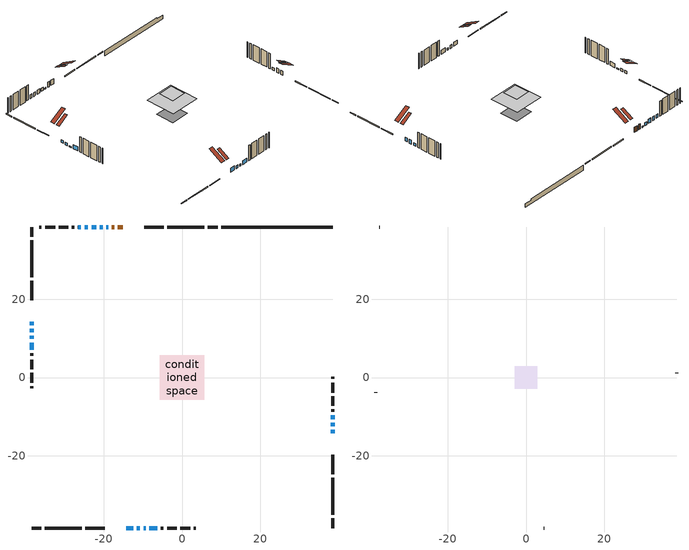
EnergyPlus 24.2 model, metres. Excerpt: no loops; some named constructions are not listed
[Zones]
conditioned space
 floor adiabatic (AdiabaticFloorConstruction): -5.75,-5.75 -5.75,5.75 5.75,5.75 5.75,-5.75 z4.03
 floor foundation (Slab1 construction): -3.62,-3.51 -3.62,3.51 3.62,3.51 3.62,-3.51 z-1.64
 wall outside (RimJoist1 construction): 9.11,38.53 6.61,38.53 / -38.53,-38.53 -36.04,-38.53 / -38.53,38.53 -38.53,36.04 / 38.53,-38.53 38.53,-36.04 z0.37:0.67
 wall outside (RimJoist2 construction): 5.69,38.53 -3.78,38.53 / -35.11,-38.53 -25.65,-38.53 / -38.53,35.11 -38.53,25.65 / 38.53,-35.11 38.53,-25.65 z0.37:0.67
 wall outside (RimJoist4 construction): -4.71,38.53 -9.63,38.53 / -24.72,-38.53 -19.8,-38.53 / -38.53,24.72 -38.53,19.8 / 38.53,-24.72 38.53,-19.8 z0.37:0.67
 wall outside (AdiabaticWallConstruction 1): -15.13,38.53 -16.4,38.53 / -17.33,38.53 -17.95,38.53 z0.37:2.4
 wall outside (AdiabaticWallConstruction): -18.88,38.53 -19.38,38.53 z0.37:0.87; -14.29,-38.53 -12.46,-38.53 z0.37:1.95; -38.53,14.29 -38.53,13.4 / -38.53,12.48 -38.53,11.58 z0.37:1.36; 38.53,-14.29 38.53,-13.4 / -24.07,38.53 -24.94,38.53 / -25.87,38.53 -26.63,38.53 z0.37:1.9; 38.53,-12.48 38.53,-11.56 z0.37:2; -20.31,38.53 -21.07,38.53 / -11.54,-38.53 -10.77,-38.53 z0.37:1.59; -38.53,10.66 -38.53,9.87 z0.37:0.75; -9.85,-38.53 -9.31,-38.53 z0.37:1.26; -22,38.53 -23.15,38.53 / -38.53,8.94 -38.53,7.11 z0.37:1.97; -8.38,-38.53 -6.35,-38.53 z0.37:1.89; 38.53,-10.63 38.53,-9.72 z0.37:1.44
 wall outside (Wall1 construction): -27.56,38.53 -28.23,38.53 / -5.42,-38.53 -4.75,-38.53 / -38.53,6.18 -38.53,5.51 / 38.53,-8.79 38.53,-8.11 z0.37:6.47
 wall outside (Wall2 construction): -29.16,38.53 -31.57,38.53 / -3.82,-38.53 -1.4,-38.53 / -38.53,4.58 -38.53,2.16 / 38.53,-7.18 38.53,-4.77 z0.37:6.47
 wall outside (Wall3 construction): -32.5,38.53 -35.06,38.53 / -0.47,-38.53 2.08,-38.53 / -38.53,1.24 -38.53,-1.32 / 38.53,-3.84 38.53,-1.28 z0.37:6.47
 wall outside (Wall4 construction): -35.99,38.53 -36.55,38.53 / 3.01,-38.53 3.57,-38.53 / -38.53,-2.25 -38.53,-2.81 / 38.53,-0.35 38.53,0.2 z0.37:6.47
 wall foundation (FoundationWall1 construction): 10.04,38.53,-1.64 10.04,38.53,0.37 35.68,38.53,0.37 35.68,38.53,-0.18 38.53,38.53,-0.18 38.53,38.53,-1.64
 window (WindowConstruction 13): -18.88,38.53 -19.38,38.53 z0.37:0.87
 window (WindowConstruction 6): -14.29,-38.53 -12.46,-38.53 z0.37:1.95
 window (WindowConstruction 7): -38.53,14.29 -38.53,13.4 z0.37:1.36
 window (WindowConstruction 8): -38.53,12.47 -38.53,11.58 z0.37:1.36
 window (WindowConstruction 9): 38.53,-14.29 38.53,-13.4 z0.37:1.89
 window (WindowConstruction 10): 38.53,-12.47 38.53,-11.56 z0.37:1.99
 window (WindowConstruction 11): -20.31,38.53 -21.07,38.53 z0.37:1.59
 window (WindowConstruction 12): -11.54,-38.53 -10.77,-38.53 z0.37:1.59
 window (WindowConstruction 15): -38.53,10.66 -38.53,9.87 z0.37:0.75
 window (WindowConstruction 14): -9.84,-38.53 -9.31,-38.53 z0.37:1.26
 window (WindowConstruction): -22,38.53 -23.15,38.53 z0.37:1.97
 window (WindowConstruction 1): -8.38,-38.53 -6.35,-38.53 z0.37:1.89
 window (WindowConstruction 2): -38.53,8.94 -38.53,7.11 z0.37:1.97
 window (WindowConstruction 3): 38.53,-10.63 38.53,-9.72 z0.37:1.44
 window (WindowConstruction 4): -24.07,38.53 -24.94,38.53 z0.37:1.89
 window (WindowConstruction 5): -25.87,38.53 -26.63,38.53 z0.37:1.89
 door (Door): -15.13,38.53 -16.4,38.53 z0.37:2.4
 door (Door 1): -17.33,38.53 -17.95,38.53 z0.37:2.4
 ceiling adiabatic (AdiabaticFloorConstruction): 5.75,-5.75 5.75,5.75 -5.75,5.75 -5.75,-5.75 z4.03
 roof outside (Roof3 construction): -14.21,38.53,6.47 -14.21,34.48,8.83 -13.03,34.48,8.83 -13.03,38.53,6.47; -15.22,-38.53,6.47 -15.22,-34.48,8.83 -16.4,-34.48,8.83 -16.4,-38.53,6.47; -38.53,15.22,6.47 -34.48,15.22,8.83 -34.48,16.4,8.83 -38.53,16.4,6.47; 38.53,-15.22,6.47 34.48,-15.22,8.83 34.48,-16.4,8.83 38.53,-16.4,6.47
attic - vented
 floor to conditioned space (Floor1 construction Reversed): -2.88,-2.88 -2.88,2.88 2.88,2.88 2.88,-2.88 z6.47
 wall outside (Wall5 construction): -37.47,38.53 -37.61,38.53 / 4.5,-38.53 4.63,-38.53 / -38.53,-3.74 -38.53,-3.87 / 38.53,1.13 38.53,1.26 z0.37:6.47
 roof outside (Roof1 construction): -12.1,38.53,6.47 -12.1,33.18,9.59 -10.55,33.18,9.59 -10.55,38.53,6.47; -17.32,-38.53,6.47 -17.32,-33.18,9.59 -18.87,-33.18,9.59 -18.87,-38.53,6.47; -38.53,17.32,6.47 -33.18,17.32,9.59 -33.18,18.87,9.59 -38.53,18.87,6.47; 38.53,-17.32,6.47 33.18,-17.32,9.59 33.18,-18.87,9.59 38.53,-18.87,6.47
[Schedule:Day:Interval]
clothes dryer exhaust 0 schedule day: No, 01:00, 0.123457, 02:00, 0.0740741, 03:00, 0.0493827, 04:00, 0.0246914, 05:00, 0.0493827, 06:00, 0.0740741, 07:00, 0.197531, 08:00, 0.395062, 09:00, 0.592593, 10:00, 0.839506, 11:00, 0.962963, 12:00, 1, 13:00, 0.91358, 14:00, 0.82716, 15:00, 0.716049, 16:00, 0.753086, 17:00, 0.679012, 18:00, 0.666667, 20:00, 0.62963, 21:00, 0.641975, 22:00, 0.666667, 23:00, 0.54321, 24:00, 0.296296
clothes dryer exhaust 0 schedule default day; cooling season schedule day; cooling season schedule day 2; cooling season schedule default day; exterior lighting schedule default day; natural vent schedule default day: No, 24:00, 0
cooling season schedule day 1: No, 24:00, 1
exterior lighting schedule day 10: No, 01:00, 0.552381, 03:00, 0.510952, 05:00, 0.483333, 06:00, 0.538571, 07:00, 0.607619, 08:00, 0.56619, 09:00, 0.428095, 10:00, 0.345238, 12:00, 0.331429, 13:00, 0.345238, 14:00, 0.386667, 15:00, 0.414286, 16:00, 0.483333, 17:00, 0.607619, 18:00, 0.773333, 19:00, 0.88381, 20:00, 0.939048, 21:00, 0.966667, 22:00, 0.897619, 23:00, 0.773333, 24:00, 0.649048
exterior lighting schedule day 11: No, 01:00, 0.571429, 03:00, 0.528571, 05:00, 0.5, 06:00, 0.557143, 07:00, 0.628571, 08:00, 0.585714, 09:00, 0.442857, 10:00, 0.357143, 12:00, 0.342857, 13:00, 0.357143, 14:00, 0.4, 15:00, 0.428571, 16:00, 0.5, 17:00, 0.628571, 18:00, 0.8, 19:00, 0.914286, 20:00, 0.971429, 21:00, 1, 22:00, 0.928571, 23:00, 0.8, 24:00, 0.671429
exterior lighting schedule day 8: No, 01:00, 0.466667, 03:00, 0.431667, 05:00, 0.408333, 06:00, 0.455, 07:00, 0.513333, 08:00, 0.478333, 09:00, 0.361667, 10:00, 0.291667, 12:00, 0.28, 13:00, 0.291667, 14:00, 0.326667, 15:00, 0.35, 16:00, 0.408333, 17:00, 0.513333, 18:00, 0.653333, 19:00, 0.746667, 20:00, 0.793333, 21:00, 0.816667, 22:00, 0.758333, 23:00, 0.653333, 24:00, 0.548333
exterior lighting schedule day 9: No, 01:00, 0.509524, 03:00, 0.47131, 05:00, 0.445833, 06:00, 0.496786, 07:00, 0.560476, 08:00, 0.522262, 09:00, 0.394881, 10:00, 0.318452, 12:00, 0.305714, 13:00, 0.318452, 14:00, 0.356667, 15:00, 0.382143, 16:00, 0.445833, 17:00, 0.560476, 18:00, 0.713333, 19:00, 0.815238, 20:00, 0.86619, 21:00, 0.891667, 22:00, 0.827976, 23:00, 0.713333, 24:00, 0.59869
[Schedule:Week:Daily]
clothes dryer exhaust 0 schedule Week Rule - Jan1-Dec31: clothes dryer exhaust 0 schedule day, clothes dryer exhaust 0 schedule day, clothes dryer exhaust 0 schedule day, clothes dryer exhaust 0 schedule day, clothes dryer exhaust 0 schedule day, clothes dryer exhaust 0 schedule day, clothes dryer exhaust 0 schedule day, clothes dryer exhaust 0 schedule default day, clothes dryer exhaust 0 schedule default day, clothes dryer exhaust 0 schedule default day, clothes dryer exhaust 0 schedule default day, clothes dryer exhaust 0 schedule default day
cooling season schedule Week Rule - Jan1-May26: cooling season schedule day, cooling season schedule day, cooling season schedule day, cooling season schedule day, cooling season schedule day, cooling season schedule day, cooling season schedule day, cooling season schedule default day, cooling season schedule default day, cooling season schedule default day, cooling season schedule default day, cooling season schedule default day
cooling season schedule Week Rule - May27-Jun2: cooling season schedule day, cooling season schedule day, cooling season schedule day, cooling season schedule day, cooling season schedule day, cooling season schedule day 1, cooling season schedule day 1, cooling season schedule default day, cooling season schedule default day, cooling season schedule default day, cooling season schedule default day, cooling season schedule default day
cooling season schedule Week Rule - Jun3-Aug25: cooling season schedule day 1, cooling season schedule day 1, cooling season schedule day 1, cooling season schedule day 1, cooling season schedule day 1, cooling season schedule day 1, cooling season schedule day 1, cooling season schedule default day, cooling season schedule default day, cooling season schedule default day, cooling season schedule default day, cooling season schedule default day
cooling season schedule Week Rule - Aug26-Sep1: cooling season schedule day 1, cooling season schedule day 1, cooling season schedule day 1, cooling season schedule day 1, cooling season schedule day 1, cooling season schedule day 1, cooling season schedule day 2, cooling season schedule default day, cooling season schedule default day, cooling season schedule default day, cooling season schedule default day, cooling season schedule default day
cooling season schedule Week Rule - Sep2-Dec31: cooling season schedule day 2, cooling season schedule day 2, cooling season schedule day 2, cooling season schedule day 2, cooling season schedule day 2, cooling season schedule day 2, cooling season schedule day 2, cooling season schedule default day, cooling season schedule default day, cooling season schedule default day, cooling season schedule default day, cooling season schedule default day
exterior lighting schedule Week Rule - Sep2-Sep29: exterior lighting schedule day 8, exterior lighting schedule day 8, exterior lighting schedule day 8, exterior lighting schedule day 8, exterior lighting schedule day 8, exterior lighting schedule day 8, exterior lighting schedule day 8, exterior lighting schedule default day, exterior lighting schedule default day, exterior lighting schedule default day, exterior lighting schedule default day, exterior lighting schedule default day
exterior lighting schedule Week Rule - Sep30-Oct6: exterior lighting schedule day 8, exterior lighting schedule day 9, exterior lighting schedule day 9, exterior lighting schedule day 9, exterior lighting schedule day 9, exterior lighting schedule day 9, exterior lighting schedule day 9, exterior lighting schedule default day, exterior lighting schedule default day, exterior lighting schedule default day, exterior lighting schedule default day, exterior lighting schedule default day
exterior lighting schedule Week Rule - Oct7-Oct27: exterior lighting schedule day 9, exterior lighting schedule day 9, exterior lighting schedule day 9, exterior lighting schedule day 9, exterior lighting schedule day 9, exterior lighting schedule day 9, exterior lighting schedule day 9, exterior lighting schedule default day, exterior lighting schedule default day, exterior lighting schedule default day, exterior lighting schedule default day, exterior lighting schedule default day
exterior lighting schedule Week Rule - Oct28-Nov3: exterior lighting schedule day 9, exterior lighting schedule day 9, exterior lighting schedule day 9, exterior lighting schedule day 9, exterior lighting schedule day 10, exterior lighting schedule day 10, exterior lighting schedule day 10, exterior lighting schedule default day, exterior lighting schedule default day, exterior lighting schedule default day, exterior lighting schedule default day, exterior lighting schedule default day
exterior lighting schedule Week Rule - Nov4-Nov24: exterior lighting schedule day 10, exterior lighting schedule day 10, exterior lighting schedule day 10, exterior lighting schedule day 10, exterior lighting schedule day 10, exterior lighting schedule day 10, exterior lighting schedule day 10, exterior lighting schedule default day, exterior lighting schedule default day, exterior lighting schedule default day, exterior lighting schedule default day, exterior lighting schedule default day
exterior lighting schedule Week Rule - Nov25-Dec1: exterior lighting schedule day 10, exterior lighting schedule day 10, exterior lighting schedule day 10, exterior lighting schedule day 10, exterior lighting schedule day 10, exterior lighting schedule day 10, exterior lighting schedule day 11, exterior lighting schedule default day, exterior lighting schedule default day, exterior lighting schedule default day, exterior lighting schedule default day, exterior lighting schedule default day
exterior lighting schedule Week Rule - Dec2-Dec31: exterior lighting schedule day 11, exterior lighting schedule day 11, exterior lighting schedule day 11, exterior lighting schedule day 11, exterior lighting schedule day 11, exterior lighting schedule day 11, exterior lighting schedule day 11, exterior lighting schedule default day, exterior lighting schedule default day, exterior lighting schedule default day, exterior lighting schedule default day, exterior lighting schedule default day
natural vent schedule Week Rule - Jan1-Dec31: natural vent schedule default day, natural vent schedule default day, natural vent schedule default day, natural vent schedule default day, natural vent schedule default day, natural vent schedule default day, natural vent schedule default day, natural vent schedule default day, natural vent schedule default day, natural vent schedule default day, natural vent schedule default day, natural vent schedule default day
[Schedule:Year]
clothes dryer exhaust 0 schedule: clothes dryer exhaust 0 schedule Week Rule - Jan1-Dec31, 1, 1, 12, 31
cooling season schedule: cooling season schedule Week Rule - Jan1-May26, 1, 1, 5, 26, cooling season schedule Week Rule - May27-Jun2, 5, 27, 6, 2, cooling season schedule Week Rule - Jun3-Aug25, 6, 3, 8, 25, cooling season schedule Week Rule - Aug26-Sep1, 8, 26, 9, 1, cooling season schedule Week Rule - Sep2-Dec31, 9, 2, 12, 31
natural vent schedule: natural vent schedule Week Rule - Jan1-Dec31, 1, 1, 12, 31
